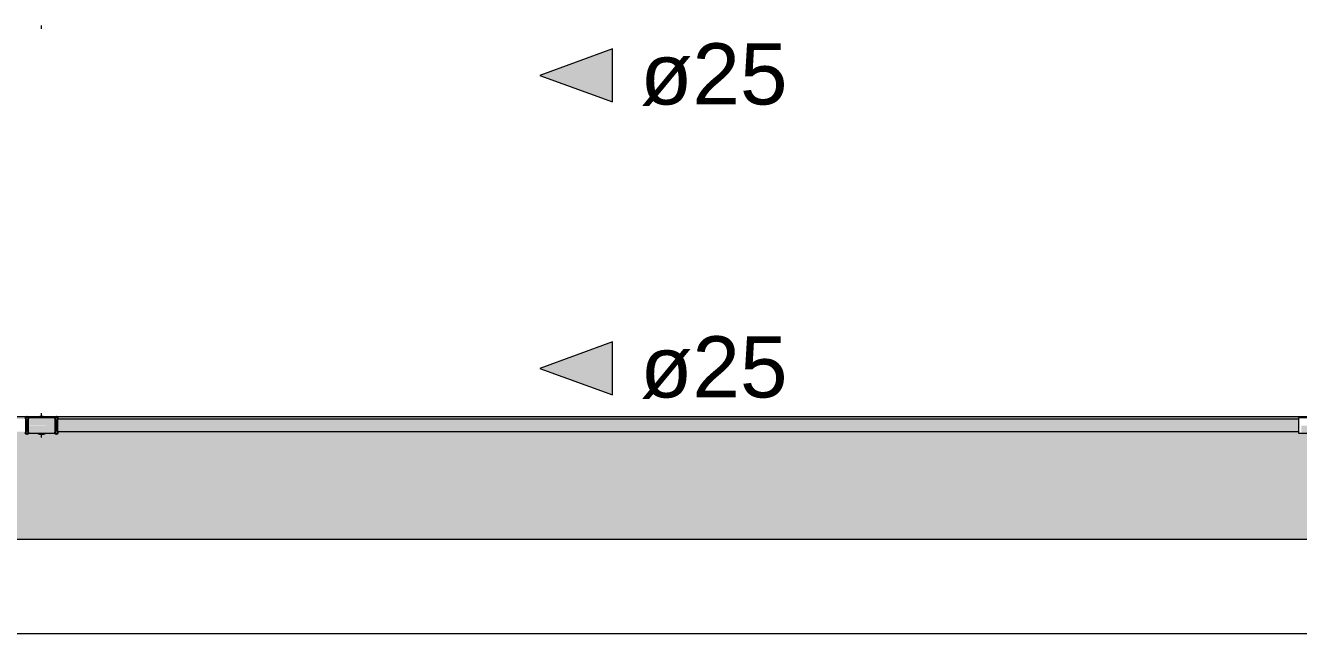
# Model space of a CAD drawing. Header units: metres. Extents: x 149 to 429, y -3 to 162.
# Drawn here: x 205.18 to 207.78, y 107.021 to 108.264 of the extents above; entities that cross this region are included whole.
import ezdxf

# ---------------------------------------------------------------- set-up
doc = ezdxf.new("R2010")
doc.units = ezdxf.units.M
doc.layers.add('1053_ARQ_BASE_MATADOURO_2_dwg', color=7, linetype='Continuous', lineweight=5, true_color=0x767676)
for name, color, linetype, lineweight in [('A-PISO', 7, 'Continuous', 5), ('A-WALL', 7, 'Continuous', 9), ('G-ANNO-SYMB', 7, 'Continuous', 5), ('P-PIPE', 7, 'Continuous', 5), ('P-PIPE-CNTR', 7, 'Continuous', 5), ('P-PIPE-IDEN', 7, 'Continuous', 5)]:
    doc.layers.add(name, color=color, linetype=linetype, lineweight=lineweight)
doc.styles.add('Arial_25', font='arial.ttf', dxfattribs={"height": 0.125})

# ---------------------------------------------------------------- blocks, each defined once
blk = doc.blocks.new('1053_ARQ_BASE_MATADOURO_2_dwg-3637054-SERINGA BOVINOS')
at = {"layer": 'A-PISO', "color": 253, "true_color": 0xaaaaaa}
for p, q in [((144.2508, 74.2782), (141.7142, 74.2782)), ((144.2796, 74.2782), (144.2512, 74.2782)), ((144.3108, 74.2782), (144.2841, 74.2782)), ((144.313, 74.2782), (144.312, 74.2782)), ((146.8508, 74.2782), (144.3144, 74.2782))]:
    blk.add_line(p, q, dxfattribs=at)
at = {"layer": 'A-PISO', "color": 253, "true_color": 0xaaaaaa, "flags": 128}
blk.add_lwpolyline([(137.187, 74.0282), (139.8841, 74.0282), (159.5394, 74.0282), (159.5394, 74.2782), (159.5145, 74.2782)], dxfattribs=at)
blk = doc.blocks.new('Anotacao_Tuboseta - Fluxo 2-2612755-SERINGA BOVINOS')
at = {"layer": 'P-PIPE-IDEN'}
blk.add_hatch(color=256, dxfattribs=at).paths.add_polyline_path([(0, -0.001082), (-0.002973, 0), (0, 0.001082)])
for p, q in [((0, 0.001082), (-0.002973, 0)), ((0, -0.001082), (0, 0.001082)), ((-0.002973, 0), (0, -0.001082))]:
    blk.add_line(p, q, dxfattribs=at)

msp = doc.modelspace()

# ---------------------------------------------------------------- hatches: boundary and pattern name
at = {"layer": 'A-WALL', "true_color": 0xffd4aa, "transparency": 33554483}
h = msp.add_hatch(color=41, dxfattribs=at)
h.paths.add_polyline_path([(200.8145, 107.2142), (220.4698, 107.2142), (220.4698, 107.4642), (220.4449, 107.4642), (220.4527, 107.4564), (220.4523, 107.4362), (220.439, 107.4229), (220.4193, 107.4227), (220.4128, 107.4293), (220.3992, 107.4287), (220.3983, 107.4282), (220.3965, 107.4294), (220.3965, 107.4299), (220.3961, 107.4307), (220.3958, 107.4309), (220.3958, 107.434), (220.2397, 107.434), (220.2397, 107.4288), (220.2179, 107.4288), (220.2154, 107.4267), (220.2129, 107.4288), (220.2129, 107.434), (218.2459, 107.4335), (218.2457, 107.4308), (218.2451, 107.4305), (218.2447, 107.4286), (218.2434, 107.4286), (218.2434, 107.4308), (218.2424, 107.4304), (218.2421, 107.4292), (218.2414, 107.4286), (218.2406, 107.4296), (218.2401, 107.4308), (218.2193, 107.4303), (218.2128, 107.4283), (218.2065, 107.4299), (218.2039, 107.4308), (218.1851, 107.4305), (218.1851, 107.4294), (218.1834, 107.4286), (218.1834, 107.4308), (218.1824, 107.4305), (218.1821, 107.4293), (218.1814, 107.4286), (218.1806, 107.4296), (218.1801, 107.4308), (218.1799, 107.4313), (218.1799, 107.434), (215.6459, 107.4335), (215.6457, 107.4308), (215.6451, 107.4305), (215.6447, 107.4286), (215.6434, 107.4286), (215.6434, 107.4308), (215.6424, 107.4304), (215.6421, 107.4292), (215.6414, 107.4286), (215.6406, 107.4296), (215.6401, 107.4308), (215.6193, 107.4303), (215.6128, 107.4283), (215.6065, 107.4299), (215.6039, 107.4308), (215.5851, 107.4305), (215.5851, 107.4294), (215.5834, 107.4286), (215.5834, 107.4308), (215.5824, 107.4305), (215.5821, 107.4293), (215.5814, 107.4286), (215.5806, 107.4296), (215.5801, 107.4308), (215.5799, 107.4313), (215.5799, 107.434), (215.4103, 107.4338), (215.4103, 107.4303), (215.4085, 107.4291), (215.4061, 107.4295), (215.4053, 107.4303), (215.3763, 107.4303), (215.3745, 107.4291), (215.3721, 107.4295), (215.3713, 107.4303), (215.3713, 107.434), (213.0459, 107.4335), (213.0457, 107.4308), (213.0451, 107.4305), (213.0447, 107.4286), (213.0434, 107.4286), (213.0434, 107.4308), (213.0424, 107.4304), (213.0421, 107.4292), (213.0414, 107.4286), (213.0406, 107.4296), (213.0401, 107.4308), (213.0193, 107.4303), (213.0128, 107.4283), (213.0073, 107.4294), (213.0039, 107.4308), (212.9851, 107.4305), (212.9851, 107.4294), (212.9834, 107.4286), (212.9834, 107.4308), (212.9824, 107.4305), (212.982, 107.4292), (212.9814, 107.4286), (212.9806, 107.4296), (212.9801, 107.4308), (212.9799, 107.4313), (212.9799, 107.434), (210.4469, 107.4335), (210.4468, 107.4307), (210.4452, 107.4286), (210.443, 107.4284), (210.4423, 107.429), (210.4418, 107.4298), (210.4412, 107.4296), (210.4401, 107.4307), (210.4208, 107.4302), (210.4192, 107.4296), (210.4117, 107.4287), (210.409, 107.429), (210.4043, 107.4307), (210.4039, 107.4308), (210.3851, 107.4305), (210.3852, 107.4294), (210.3834, 107.4286), (210.3829, 107.4294), (210.3823, 107.4283), (210.3799, 107.4292), (210.3789, 107.4313), (210.3789, 107.434), (207.8459, 107.4335), (207.8457, 107.4308), (207.8451, 107.4305), (207.8447, 107.4286), (207.8434, 107.4286), (207.8434, 107.4308), (207.8424, 107.4304), (207.8421, 107.4292), (207.8414, 107.4286), (207.8406, 107.4296), (207.8401, 107.4308), (207.8193, 107.4303), (207.8128, 107.4283), (207.8065, 107.4299), (207.8039, 107.4308), (207.7851, 107.4305), (207.7851, 107.4294), (207.7834, 107.4286), (207.7834, 107.4308), (207.7824, 107.4305), (207.7821, 107.4293), (207.7814, 107.4286), (207.7806, 107.4296), (207.7801, 107.4308), (207.7799, 107.4313), (207.7799, 107.434), (205.2459, 107.4335), (205.2457, 107.4308), (205.2451, 107.4305), (205.2447, 107.4286), (205.2434, 107.4286), (205.2434, 107.4308), (205.2424, 107.4304), (205.2421, 107.4292), (205.2414, 107.4286), (205.2406, 107.4296), (205.2401, 107.4308), (205.2193, 107.4303), (205.2128, 107.4283), (205.2065, 107.4299), (205.2039, 107.4308), (205.1851, 107.4305), (205.1851, 107.4294), (205.1834, 107.4283), (205.1834, 107.4308), (205.1824, 107.4305), (205.1821, 107.4293), (205.1814, 107.4286), (205.1806, 107.4296), (205.1801, 107.4308), (205.1799, 107.4313), (205.1799, 107.434), (202.6459, 107.4335), (202.6457, 107.4308), (202.6451, 107.4305), (202.6451, 107.4293), (202.6444, 107.4286), (202.6434, 107.4305), (202.6434, 107.4308), (202.6423, 107.4308), (202.6414, 107.4292), (202.6399, 107.4308), (202.62, 107.4305), (202.6179, 107.4292), (202.612, 107.4286), (202.6039, 107.4308), (202.5851, 107.4305), (202.5851, 107.4293), (202.5834, 107.4283), (202.5834, 107.4308), (202.5824, 107.4305), (202.5824, 107.4283), (202.5807, 107.4293), (202.5806, 107.4296), (202.5801, 107.4308), (202.5799, 107.4313), (202.5799, 107.434), (201.3145, 107.434), (201.3143, 107.4286), (201.312, 107.4267), (201.3095, 107.4288), (201.2877, 107.4288), (201.2877, 107.4642), (200.8145, 107.4642), (200.8145, 107.3811)])
h.paths.add_polyline_path([(220.3993, 107.4293), (220.3992, 107.4297), (220.3993, 107.4293)])
h.paths.add_polyline_path([(205.4104, 107.459), (207.7799, 107.4595), (207.7801, 107.4622), (207.7807, 107.4625), (207.7807, 107.4636), (207.7806, 107.4642), (205.2451, 107.4636), (205.2452, 107.4634), (205.2457, 107.4622), (205.2459, 107.4616), (205.2459, 107.459), (205.3091, 107.459)])
h.paths.add_polyline_path([(208.2466, 107.459), (210.3789, 107.4595), (210.3789, 107.4622), (210.3799, 107.4642), (207.8451, 107.4636), (207.8452, 107.4634), (207.8457, 107.4622), (207.8459, 107.4616), (207.8459, 107.459), (208.044, 107.459)])
h.paths.add_polyline_path([(202.5799, 107.459), (202.5801, 107.4622), (202.5807, 107.4625), (202.5806, 107.4642), (201.3145, 107.4642), (201.3145, 107.459), (202.5742, 107.459)])
h.paths.add_polyline_path([(202.6459, 107.459), (205.1799, 107.4595), (205.1801, 107.4622), (205.1807, 107.4625), (205.1807, 107.4636), (205.1806, 107.4642), (202.6451, 107.4636), (202.6452, 107.4634), (202.6457, 107.4622), (202.6459, 107.4616), (202.6459, 107.4595)])
h.paths.add_polyline_path([(220.3958, 107.459), (220.3961, 107.4635), (220.3961, 107.4642), (220.3939, 107.4642), (220.3942, 107.459)])
h.paths.add_polyline_path([(210.4497, 107.459), (212.9799, 107.4595), (212.9801, 107.4622), (212.9807, 107.4625), (212.9807, 107.4636), (212.9806, 107.4642), (210.4459, 107.4637), (210.4469, 107.4611), (210.4469, 107.459), (210.4478, 107.459)])
h.paths.add_polyline_path([(218.1799, 107.459), (218.1801, 107.4622), (218.1807, 107.4625), (218.1807, 107.4636), (218.1806, 107.4642), (215.6451, 107.4636), (215.6452, 107.4634), (215.6457, 107.4622), (215.6459, 107.4616), (215.6459, 107.459), (218.1733, 107.459)])
h.paths.add_polyline_path([(213.0459, 107.459), (215.3713, 107.4591), (215.3713, 107.4627), (215.3731, 107.4639), (215.3755, 107.4635), (215.3763, 107.4627), (215.4053, 107.4627), (215.4065, 107.4642), (213.0451, 107.4636), (213.0452, 107.4634), (213.0457, 107.4622), (213.0459, 107.4616), (213.0459, 107.4595)])
h.paths.add_polyline_path([(215.5397, 107.459), (215.5799, 107.4595), (215.5801, 107.4622), (215.5807, 107.4625), (215.5807, 107.4636), (215.5806, 107.4642), (215.4092, 107.4637), (215.4103, 107.4627), (215.4103, 107.459), (215.4384, 107.459)])
h.paths.add_polyline_path([(220.3801, 107.459), (220.3909, 107.459), (220.3907, 107.4642), (220.2397, 107.4642), (220.2397, 107.459), (220.351, 107.459)])
h.paths.add_polyline_path([(220.2129, 107.459), (220.2129, 107.4642), (218.2451, 107.4636), (218.2452, 107.4634), (218.2457, 107.4622), (218.2459, 107.4616), (218.2459, 107.459), (220.2129, 107.459)])
h.paths.add_polyline_path([(207.8434, 107.4622), (207.8434, 107.4642), (207.8424, 107.4638), (207.8424, 107.4622), (207.8431, 107.4622)])
h.paths.add_polyline_path([(207.8208, 107.4622), (207.8407, 107.4625), (207.8407, 107.4636), (207.8406, 107.4642), (207.8161, 107.4637), (207.8206, 107.4622)])
h.paths.add_polyline_path([(207.8052, 107.4622), (207.8082, 107.4642), (207.7816, 107.4642), (207.7824, 107.4625), (207.7824, 107.4622), (207.7835, 107.4622), (207.7844, 107.4637), (207.7859, 107.4622), (207.8051, 107.4622)])
h.paths.add_polyline_path([(205.2424, 107.4622), (205.2434, 107.4625), (205.2434, 107.4642), (205.2424, 107.4638), (205.2424, 107.4625)])
h.paths.add_polyline_path([(205.1859, 107.4622), (205.2058, 107.4625), (205.2079, 107.4638), (205.2075, 107.4642), (205.1816, 107.4642), (205.1824, 107.4625), (205.1824, 107.4622), (205.1835, 107.4622), (205.1844, 107.4637), (205.1857, 107.4622)])
h.paths.add_polyline_path([(205.2406, 107.4622), (205.2406, 107.4642), (205.2161, 107.4637), (205.2219, 107.4622), (205.2401, 107.4622)])
h.paths.add_polyline_path([(210.4244, 107.4622), (210.4407, 107.4625), (210.4412, 107.4639), (210.4406, 107.4642), (210.4184, 107.4636), (210.4215, 107.4623), (210.4224, 107.4622), (210.4241, 107.4622)])
h.paths.add_polyline_path([(210.4017, 107.4622), (210.4047, 107.4625), (210.4066, 107.4634), (210.4097, 107.4642), (210.3851, 107.4636), (210.3852, 107.4634), (210.3857, 107.4622), (210.4008, 107.4622)])
h.paths.add_polyline_path([(202.6399, 107.4622), (202.6407, 107.4625), (202.6407, 107.4636), (202.6406, 107.4642), (202.6183, 107.4636), (202.6219, 107.4622), (202.6265, 107.4622)])
h.paths.add_polyline_path([(202.6424, 107.4622), (202.6434, 107.4625), (202.6437, 107.4637), (202.6434, 107.4642), (202.6424, 107.4642), (202.6424, 107.4625)])
h.paths.add_polyline_path([(202.5824, 107.4622), (202.5834, 107.4626), (202.5837, 107.4637), (202.5834, 107.4642), (202.5824, 107.4642), (202.5824, 107.4625)])
h.paths.add_polyline_path([(202.6039, 107.4622), (202.6065, 107.4627), (202.6094, 107.4642), (202.5851, 107.4636), (202.5852, 107.4634), (202.5857, 107.4622), (202.6028, 107.4622)])
h.paths.add_polyline_path([(213.0051, 107.4622), (213.0058, 107.4625), (213.0079, 107.4638), (213.0073, 107.4642), (212.9816, 107.4642), (212.9824, 107.4625), (212.9824, 107.4622), (212.9835, 107.4622), (212.9844, 107.4637), (212.9859, 107.4622), (213.0039, 107.4622)])
h.paths.add_polyline_path([(215.5903, 107.4622), (215.6058, 107.4625), (215.6079, 107.4638), (215.6075, 107.4642), (215.5816, 107.4642), (215.5824, 107.4625), (215.5824, 107.4622), (215.5835, 107.4622), (215.5844, 107.4637), (215.5859, 107.4622)])
h.paths.add_polyline_path([(213.0434, 107.4622), (213.0434, 107.4642), (213.0424, 107.4638), (213.0424, 107.4622), (213.0431, 107.4622)])
h.paths.add_polyline_path([(213.0406, 107.4622), (213.0406, 107.4642), (213.0161, 107.4637), (213.0219, 107.4622), (213.0401, 107.4622)])
h.paths.add_polyline_path([(215.6399, 107.4622), (215.6407, 107.4625), (215.6409, 107.4639), (215.6406, 107.4642), (215.6161, 107.4637), (215.6219, 107.4622), (215.6286, 107.4622)])
h.paths.add_polyline_path([(215.6424, 107.4622), (215.6434, 107.4625), (215.6434, 107.4642), (215.6424, 107.4638), (215.6424, 107.4625)])
h.paths.add_polyline_path([(218.1835, 107.4622), (218.1844, 107.4637), (218.1859, 107.4622), (218.2058, 107.4625), (218.2079, 107.4638), (218.2075, 107.4642), (218.1816, 107.4642), (218.1824, 107.4625), (218.1824, 107.4622), (218.1834, 107.4622)])
h.paths.add_polyline_path([(218.223, 107.4622), (218.2407, 107.4625), (218.2407, 107.4636), (218.2406, 107.4642), (218.2161, 107.4637), (218.2219, 107.4622)])
h.paths.add_polyline_path([(218.2434, 107.4622), (218.2434, 107.4642), (218.2424, 107.4638), (218.2424, 107.4622), (218.2431, 107.4622)])
h.paths.add_polyline_path([(220.3962, 107.4623), (220.3966, 107.4623), (220.3974, 107.463)])
h.paths.add_polyline_path([(210.3834, 107.463), (210.3839, 107.4639), (210.3834, 107.4642), (210.3828, 107.4639), (210.3833, 107.4632)])
at = {"layer": 'P-PIPE', "true_color": 0x7f7f7f}
h = msp.add_hatch(color=8, dxfattribs=at)
h.paths.add_polyline_path([(205.1855, 107.4465), (205.2402, 107.4469), (205.24, 107.4509), (205.2401, 107.459), (205.24, 107.4622), (205.1854, 107.4616), (205.1857, 107.4586), (205.1856, 107.4468)])
h.paths.add_polyline_path([(205.2459, 107.4465), (205.2457, 107.4622), (205.2454, 107.4616), (205.2457, 107.4586), (205.2458, 107.4465)])
h.paths.add_polyline_path([(205.2452, 107.4465), (205.2455, 107.4465), (205.2452, 107.4499)])
h.paths.add_polyline_path([(205.1803, 107.4465), (205.1806, 107.4465), (205.1803, 107.4465)])
h.paths.add_polyline_path([(205.1801, 107.4465), (205.1802, 107.4469), (205.18, 107.4509), (205.1801, 107.459), (205.18, 107.4465)])
h.paths.add_polyline_path([(205.2424, 107.4594), (205.2434, 107.4594), (205.2431, 107.4622), (205.2424, 107.4616), (205.2424, 107.4601)])
h.paths.add_polyline_path([(205.1824, 107.4594), (205.1834, 107.4594), (205.1831, 107.4622), (205.1824, 107.4616), (205.1824, 107.46)])
for points in [[(205.1814, 107.4465), (205.1824, 107.4466), (205.1822, 107.4636), (205.1814, 107.4644), (205.1806, 107.4634), (205.1803, 107.4611), (205.1801, 107.4586), (205.1806, 107.4465)], [(205.1825, 107.4465), (205.1834, 107.4467), (205.1834, 107.4594), (205.1824, 107.459), (205.1824, 107.4465)], [(205.1852, 107.4465), (205.1851, 107.4625), (205.1844, 107.4637), (205.1834, 107.4611), (205.1834, 107.4465), (205.1844, 107.4465)], [(205.2414, 107.4465), (205.2424, 107.4465), (205.2422, 107.4636), (205.2414, 107.4644), (205.2406, 107.4634), (205.2403, 107.4611), (205.2401, 107.4586), (205.2406, 107.4465)], [(205.2424, 107.4634), (205.242, 107.4644), (205.2416, 107.4642), (205.2422, 107.4636)], [(205.2434, 107.4465), (205.2434, 107.4594), (205.2424, 107.459), (205.2424, 107.4465)], [(205.2455, 107.4465), (205.2458, 107.4509), (205.2457, 107.459), (205.2451, 107.4636), (205.2447, 107.4643), (205.2434, 107.4643), (205.2434, 107.4465), (205.2452, 107.4465), (205.2454, 107.4478)], [(205.1814, 107.4293), (205.1824, 107.4319), (205.1824, 107.4465), (205.1806, 107.4464), (205.1806, 107.4306), (205.181, 107.43)], [(205.1834, 107.4336), (205.1834, 107.4465), (205.1824, 107.4463), (205.1825, 107.4336)], [(205.1834, 107.4283), (205.1852, 107.4296), (205.1855, 107.4319), (205.1857, 107.4336), (205.1852, 107.4465), (205.1834, 107.4463), (205.1834, 107.4294)], [(205.2414, 107.4292), (205.2424, 107.4319), (205.2424, 107.4465), (205.2406, 107.4465), (205.2407, 107.4305), (205.241, 107.43)], [(205.2424, 107.4336), (205.2434, 107.434), (205.2434, 107.4465), (205.2424, 107.4465), (205.2424, 107.434)], [(205.2434, 107.4283), (205.2451, 107.4293), (205.2452, 107.4296), (205.2455, 107.4319), (205.2457, 107.4344), (205.2452, 107.4465), (205.2434, 107.4465), (205.2434, 107.4286)], [(205.1814, 107.4286), (205.1824, 107.4305), (205.1821, 107.4305), (205.1812, 107.4296), (205.1806, 107.4296), (205.181, 107.429)], [(205.2129, 107.4283), (205.2185, 107.43), (205.2203, 107.4308), (205.2129, 107.4306), (205.2129, 107.4308), (205.2066, 107.4302), (205.2127, 107.4284)], [(205.2111, 107.4291), (205.2071, 107.4301), (205.2074, 107.4294), (205.2078, 107.4292), (205.2101, 107.4291)], [(205.2113, 107.4286), (205.2111, 107.4291), (205.2111, 107.4286)], [(205.2414, 107.4286), (205.2424, 107.4305), (205.2421, 107.4305), (205.2412, 107.4296), (205.2406, 107.4296), (205.241, 107.429)]]:
    msp.add_hatch(color=8, dxfattribs=at).paths.add_polyline_path(points)
h = msp.add_hatch(color=8, dxfattribs=at)
h.paths.add_polyline_path([(205.2165, 107.4636), (205.2129, 107.4647), (205.2129, 107.4641), (205.2147, 107.4639)])
h.paths.add_polyline_path([(205.2128, 107.4622), (205.2129, 107.4622), (205.2192, 107.4627), (205.2139, 107.4638), (205.2094, 107.4641), (205.2065, 107.4629), (205.2055, 107.4622), (205.2112, 107.4622)])
at = {"layer": 'P-PIPE', "true_color": 0xc0c0c0}
for points in [[(205.3091, 107.4465), (207.7799, 107.4465), (207.7799, 107.459), (205.2459, 107.4586), (205.2461, 107.4465), (205.2585, 107.4465)], [(207.4363, 107.434), (207.7799, 107.4344), (207.7797, 107.4465), (205.2459, 107.4465), (205.2459, 107.434), (207.0311, 107.434)]]:
    msp.add_hatch(color=9, dxfattribs=at).paths.add_polyline_path(points)
at = {"layer": 'P-PIPE', "true_color": 0x7f7f7f}
h = msp.add_hatch(color=8, dxfattribs=at)
h.paths.add_polyline_path([(205.2078, 107.4308), (205.2404, 107.4313), (205.2401, 107.4344), (205.24, 107.4465), (205.1856, 107.446), (205.1858, 107.4421), (205.1857, 107.4351), (205.1858, 107.4308), (205.1993, 107.4308)])
h.paths.add_polyline_path([(205.1802, 107.4308), (205.1805, 107.4313), (205.1801, 107.4362), (205.1799, 107.4308)])
h.paths.add_polyline_path([(205.1823, 107.4308), (205.1834, 107.4313), (205.1834, 107.4336), (205.1824, 107.4336), (205.1824, 107.4309)])
h.paths.add_polyline_path([(205.2434, 107.4308), (205.2434, 107.4336), (205.2424, 107.4336), (205.2427, 107.4308), (205.2431, 107.4308)])
h.paths.add_polyline_path([(205.2459, 107.4308), (205.2454, 107.4313), (205.2458, 107.4308)])
h = msp.add_hatch(color=8, dxfattribs=at)
h.paths.add_polyline_path([(207.7799, 107.4308), (207.7805, 107.4313), (207.7801, 107.4362), (207.7799, 107.4313)])
h.paths.add_polyline_path([(207.8164, 107.4308), (207.8404, 107.4313), (207.8401, 107.4336), (207.84, 107.4465), (207.7856, 107.446), (207.7858, 107.4421), (207.7857, 107.434), (207.7858, 107.4308), (207.8161, 107.4308)])
h.paths.add_polyline_path([(207.7834, 107.4308), (207.7834, 107.4336), (207.7824, 107.4336), (207.7827, 107.4308), (207.7831, 107.4308)])
h.paths.add_polyline_path([(207.8423, 107.4308), (207.8434, 107.4313), (207.8434, 107.4336), (207.8424, 107.4336), (207.8424, 107.4309)])
h.paths.add_polyline_path([(207.8457, 107.4308), (207.8459, 107.4313), (207.8454, 107.4313), (207.8452, 107.4308)])

# ---------------------------------------------------------------- linework, layer by layer
at = {"layer": 'A-WALL', "color": 253, "true_color": 0xaaaaaa}
for p, q in [((220.4698, 107.4642), (200.8145, 107.4642)), ((200.8145, 107.2142), (220.4698, 107.2142))]:
    msp.add_line(p, q, dxfattribs=at)
at = {"layer": 'G-ANNO-SYMB'}
msp.add_line((200.6413, 107.0213), (220.707, 107.0213), dxfattribs=at)
at = {"layer": 'P-PIPE'}
for p, q in [((205.2459, 107.4622), (205.1799, 107.4622)), ((205.1834, 107.4647), (205.1824, 107.4647)), ((205.1834, 107.4647), (205.1824, 107.4647)), ((205.2434, 107.4647), (205.2424, 107.4647)), ((205.2434, 107.4647), (205.2424, 107.4647)), ((205.2459, 107.4465), (205.2459, 107.4622)), ((207.7799, 107.459), (205.2459, 107.459)), ((207.8459, 107.4622), (207.7799, 107.4622)), ((207.7799, 107.4622), (207.7799, 107.4465)), ((205.2459, 107.4308), (205.2459, 107.4465)), ((205.2459, 107.434), (207.7799, 107.434)), ((207.7799, 107.4465), (207.7799, 107.4308)), ((205.1799, 107.4308), (205.2459, 107.4308)), ((205.1824, 107.4283), (205.1834, 107.4283)), ((205.1824, 107.4283), (205.1834, 107.4283)), ((205.2424, 107.4283), (205.2434, 107.4283)), ((205.2424, 107.4283), (205.2434, 107.4283)), ((207.7799, 107.4308), (207.8459, 107.4308))]:
    msp.add_line(p, q, dxfattribs=at)
at = {"layer": 'P-PIPE', "flags": 128}
for points in [[(205.1799, 107.4622), (205.1799, 107.4623), (205.1799, 107.4624), (205.1799, 107.4625), (205.1799, 107.4626), (205.18, 107.4627), (205.18, 107.4628), (205.18, 107.4629), (205.18, 107.463), (205.1801, 107.4631), (205.1801, 107.4632), (205.1801, 107.4632), (205.1802, 107.4633), (205.1802, 107.4634), (205.1803, 107.4635), (205.1803, 107.4636), (205.1804, 107.4637), (205.1805, 107.4638), (205.1805, 107.4638), (205.1806, 107.4639), (205.1807, 107.464), (205.1807, 107.464), (205.1808, 107.4641), (205.1809, 107.4642), (205.181, 107.4642), (205.1811, 107.4643), (205.1811, 107.4643), (205.1812, 107.4644), (205.1813, 107.4644), (205.1814, 107.4645), (205.1815, 107.4645), (205.1816, 107.4645), (205.1817, 107.4646), (205.1818, 107.4646), (205.1819, 107.4646), (205.182, 107.4646), (205.1821, 107.4647), (205.1822, 107.4647), (205.1823, 107.4647), (205.1824, 107.4647), (205.1824, 107.4647)], [(205.1799, 107.4622), (205.1799, 107.4623), (205.1799, 107.4624), (205.1799, 107.4625), (205.1799, 107.4626), (205.18, 107.4627), (205.18, 107.4628), (205.18, 107.4629), (205.18, 107.463), (205.1801, 107.4631), (205.1801, 107.4632), (205.1801, 107.4632), (205.1802, 107.4633), (205.1802, 107.4634), (205.1803, 107.4635), (205.1803, 107.4636), (205.1804, 107.4637), (205.1805, 107.4638), (205.1805, 107.4638), (205.1806, 107.4639)], [(205.1799, 107.46), (205.1799, 107.4603), (205.1799, 107.4606), (205.1799, 107.4609), (205.1799, 107.4611), (205.1799, 107.4613), (205.1799, 107.4615), (205.1799, 107.4617), (205.1799, 107.4618), (205.1799, 107.462), (205.1799, 107.4621), (205.1799, 107.4621), (205.1799, 107.4622), (205.1799, 107.4622)], [(205.1799, 107.4622), (205.1799, 107.4622), (205.1799, 107.4621), (205.1799, 107.4621), (205.1799, 107.462), (205.1799, 107.4619), (205.1799, 107.4617), (205.1799, 107.4616), (205.1799, 107.4614), (205.1799, 107.4612), (205.1799, 107.4609), (205.1799, 107.4607), (205.1799, 107.4604), (205.1799, 107.4601), (205.1799, 107.4598), (205.1799, 107.4594), (205.1799, 107.4591), (205.1799, 107.4587), (205.1799, 107.4583), (205.1799, 107.4579), (205.1799, 107.4574), (205.1799, 107.457), (205.1799, 107.4565), (205.1799, 107.456), (205.1799, 107.4555), (205.1799, 107.455), (205.1799, 107.4544), (205.1799, 107.4539), (205.1799, 107.4533), (205.1799, 107.4528), (205.1799, 107.4522), (205.1799, 107.4516), (205.1799, 107.451), (205.1799, 107.4504), (205.1799, 107.4498), (205.1799, 107.4492), (205.1799, 107.4485), (205.1799, 107.4479), (205.1799, 107.4473), (205.1799, 107.4467), (205.1799, 107.4465)], [(205.1814, 107.4645), (205.1815, 107.4645), (205.1816, 107.4645), (205.1817, 107.4646), (205.1818, 107.4646), (205.1819, 107.4646), (205.182, 107.4646), (205.1821, 107.4647), (205.1822, 107.4647), (205.1823, 107.4647), (205.1824, 107.4647), (205.1824, 107.4647)], [(205.1834, 107.4647), (205.1835, 107.4647), (205.1836, 107.4647), (205.1837, 107.4647), (205.1838, 107.4647), (205.1839, 107.4646), (205.184, 107.4646), (205.1841, 107.4646), (205.1842, 107.4646), (205.1843, 107.4645), (205.1844, 107.4645), (205.1845, 107.4644), (205.1846, 107.4644), (205.1846, 107.4644), (205.1847, 107.4643), (205.1848, 107.4642), (205.1849, 107.4642), (205.185, 107.4641), (205.1851, 107.4641), (205.1851, 107.464), (205.1852, 107.4639), (205.1853, 107.4639), (205.1853, 107.4638), (205.1854, 107.4637), (205.1855, 107.4636), (205.1855, 107.4635), (205.1856, 107.4634), (205.1856, 107.4634), (205.1857, 107.4633), (205.1857, 107.4632), (205.1857, 107.4631), (205.1858, 107.463), (205.1858, 107.4629), (205.1858, 107.4628), (205.1858, 107.4627), (205.1859, 107.4626), (205.1859, 107.4625), (205.1859, 107.4624), (205.1859, 107.4623), (205.1859, 107.4622)], [(205.1834, 107.4647), (205.1835, 107.4647), (205.1836, 107.4647), (205.1837, 107.4647), (205.1838, 107.4647), (205.1839, 107.4646), (205.184, 107.4646), (205.1841, 107.4646), (205.1842, 107.4646), (205.1843, 107.4645), (205.1844, 107.4645), (205.1845, 107.4644), (205.1846, 107.4644), (205.1846, 107.4644), (205.1847, 107.4643), (205.1848, 107.4642), (205.1849, 107.4642), (205.185, 107.4641), (205.1851, 107.4641), (205.1851, 107.464), (205.1852, 107.4639), (205.1853, 107.4639), (205.1853, 107.4638), (205.1854, 107.4637), (205.1855, 107.4636), (205.1855, 107.4635), (205.1856, 107.4634), (205.1856, 107.4634), (205.1857, 107.4633), (205.1857, 107.4632), (205.1857, 107.4631), (205.1858, 107.463), (205.1858, 107.4629), (205.1858, 107.4628), (205.1858, 107.4627), (205.1859, 107.4626), (205.1859, 107.4625), (205.1859, 107.4624), (205.1859, 107.4623), (205.1859, 107.4622), (205.1859, 107.4622)], [(205.1859, 107.4465), (205.1859, 107.4471), (205.1859, 107.4477), (205.1859, 107.4484), (205.1859, 107.449), (205.1859, 107.4496), (205.1859, 107.4502), (205.1859, 107.4508), (205.1859, 107.4514), (205.1859, 107.452), (205.1859, 107.4526), (205.1859, 107.4532), (205.1859, 107.4537), (205.1859, 107.4543), (205.1859, 107.4548), (205.1859, 107.4553), (205.1859, 107.4559), (205.1859, 107.4564), (205.1859, 107.4568), (205.1859, 107.4573), (205.1859, 107.4577), (205.1859, 107.4582), (205.1859, 107.4586), (205.1859, 107.459), (205.1859, 107.4593), (205.1859, 107.4597), (205.1859, 107.46), (205.1859, 107.4603), (205.1859, 107.4606), (205.1859, 107.4609), (205.1859, 107.4611), (205.1859, 107.4613), (205.1859, 107.4615), (205.1859, 107.4617), (205.1859, 107.4618), (205.1859, 107.462), (205.1859, 107.4621), (205.1859, 107.4621), (205.1859, 107.4622), (205.1859, 107.4622)], [(205.1859, 107.4622), (205.1859, 107.4622), (205.1859, 107.4621), (205.1859, 107.4621), (205.1859, 107.462), (205.1859, 107.4619), (205.1859, 107.4617), (205.1859, 107.4616), (205.1859, 107.4614), (205.1859, 107.4612), (205.1859, 107.4609), (205.1859, 107.4607), (205.1859, 107.4604), (205.1859, 107.4601)], [(205.2221, 107.4622), (205.2215, 107.4625), (205.2208, 107.4629), (205.2202, 107.4632), (205.2195, 107.4634), (205.2188, 107.4637), (205.2181, 107.4639), (205.2174, 107.4641), (205.2167, 107.4643), (205.216, 107.4644), (205.2153, 107.4645), (205.2146, 107.4646), (205.2138, 107.4647), (205.2131, 107.4647), (205.2124, 107.4647), (205.2116, 107.4646), (205.2109, 107.4646), (205.2102, 107.4645), (205.2095, 107.4644), (205.2088, 107.4642), (205.2081, 107.464), (205.2074, 107.4638), (205.2067, 107.4636), (205.206, 107.4633), (205.2053, 107.463), (205.2047, 107.4627), (205.204, 107.4624)], [(205.2221, 107.4622), (205.2215, 107.4625), (205.2208, 107.4629), (205.2202, 107.4632), (205.2195, 107.4634), (205.2188, 107.4637), (205.2181, 107.4639), (205.2174, 107.4641), (205.2167, 107.4643), (205.216, 107.4644), (205.2153, 107.4645), (205.2146, 107.4646), (205.2138, 107.4647), (205.2131, 107.4647), (205.2124, 107.4647), (205.2116, 107.4646), (205.2109, 107.4646), (205.2102, 107.4645), (205.2095, 107.4644), (205.2088, 107.4642), (205.2081, 107.464), (205.2074, 107.4638), (205.2067, 107.4636), (205.206, 107.4633), (205.2053, 107.463), (205.2047, 107.4627), (205.204, 107.4624)], [(205.2399, 107.4622), (205.2399, 107.4623), (205.2399, 107.4624), (205.2399, 107.4625), (205.2399, 107.4626), (205.24, 107.4627), (205.24, 107.4628), (205.24, 107.4629), (205.24, 107.463), (205.2401, 107.4631), (205.2401, 107.4632), (205.2401, 107.4632), (205.2402, 107.4633), (205.2402, 107.4634), (205.2403, 107.4635), (205.2403, 107.4636), (205.2404, 107.4637), (205.2405, 107.4638), (205.2405, 107.4638), (205.2406, 107.4639), (205.2407, 107.464), (205.2407, 107.464), (205.2408, 107.4641), (205.2409, 107.4642), (205.241, 107.4642), (205.2411, 107.4643), (205.2411, 107.4643), (205.2412, 107.4644), (205.2413, 107.4644), (205.2414, 107.4645), (205.2415, 107.4645), (205.2416, 107.4645), (205.2417, 107.4646), (205.2418, 107.4646), (205.2419, 107.4646), (205.242, 107.4646), (205.2421, 107.4647), (205.2422, 107.4647), (205.2423, 107.4647), (205.2424, 107.4647), (205.2424, 107.4647)], [(205.2399, 107.4622), (205.2399, 107.4623), (205.2399, 107.4624), (205.2399, 107.4625), (205.2399, 107.4626), (205.24, 107.4627), (205.24, 107.4628), (205.24, 107.4629), (205.24, 107.463), (205.2401, 107.4631), (205.2401, 107.4632), (205.2401, 107.4632), (205.2402, 107.4633), (205.2402, 107.4634), (205.2403, 107.4635), (205.2403, 107.4636), (205.2404, 107.4637), (205.2405, 107.4638), (205.2405, 107.4638), (205.2406, 107.4639)], [(205.2399, 107.46), (205.2399, 107.4603), (205.2399, 107.4606), (205.2399, 107.4609), (205.2399, 107.4611), (205.2399, 107.4613), (205.2399, 107.4615), (205.2399, 107.4617), (205.2399, 107.4618), (205.2399, 107.462), (205.2399, 107.4621), (205.2399, 107.4621), (205.2399, 107.4622), (205.2399, 107.4622)], [(205.2399, 107.4622), (205.2399, 107.4622), (205.2399, 107.4621), (205.2399, 107.4621), (205.2399, 107.462), (205.2399, 107.4619), (205.2399, 107.4617), (205.2399, 107.4616), (205.2399, 107.4614), (205.2399, 107.4612), (205.2399, 107.4609), (205.2399, 107.4607), (205.2399, 107.4604), (205.2399, 107.4601), (205.2399, 107.4598), (205.2399, 107.4594), (205.2399, 107.4591), (205.2399, 107.4587), (205.2399, 107.4583), (205.2399, 107.4579), (205.2399, 107.4574), (205.2399, 107.457), (205.2399, 107.4565), (205.2399, 107.456), (205.2399, 107.4555), (205.2399, 107.455), (205.2399, 107.4544), (205.2399, 107.4539), (205.2399, 107.4533), (205.2399, 107.4528), (205.2399, 107.4522), (205.2399, 107.4516), (205.2399, 107.451), (205.2399, 107.4504), (205.2399, 107.4498), (205.2399, 107.4492), (205.2399, 107.4485), (205.2399, 107.4479), (205.2399, 107.4473), (205.2399, 107.4467), (205.2399, 107.4465)], [(205.2414, 107.4645), (205.2415, 107.4645), (205.2416, 107.4645), (205.2417, 107.4646), (205.2418, 107.4646), (205.2419, 107.4646), (205.242, 107.4646), (205.2421, 107.4647), (205.2422, 107.4647), (205.2423, 107.4647), (205.2424, 107.4647), (205.2424, 107.4647)], [(205.2434, 107.4647), (205.2435, 107.4647), (205.2436, 107.4647), (205.2437, 107.4647), (205.2438, 107.4647), (205.2439, 107.4646), (205.244, 107.4646), (205.2441, 107.4646), (205.2442, 107.4646), (205.2443, 107.4645), (205.2444, 107.4645), (205.2445, 107.4644), (205.2446, 107.4644), (205.2446, 107.4644), (205.2447, 107.4643), (205.2448, 107.4642), (205.2449, 107.4642), (205.245, 107.4641), (205.2451, 107.4641), (205.2451, 107.464), (205.2452, 107.4639), (205.2453, 107.4639), (205.2453, 107.4638), (205.2454, 107.4637), (205.2455, 107.4636), (205.2455, 107.4635), (205.2456, 107.4634), (205.2456, 107.4634), (205.2457, 107.4633), (205.2457, 107.4632), (205.2457, 107.4631), (205.2458, 107.463), (205.2458, 107.4629), (205.2458, 107.4628), (205.2458, 107.4627), (205.2459, 107.4626), (205.2459, 107.4625), (205.2459, 107.4624), (205.2459, 107.4623), (205.2459, 107.4622), (205.2459, 107.4622)], [(205.2452, 107.4639), (205.2453, 107.4639), (205.2453, 107.4638), (205.2454, 107.4637), (205.2455, 107.4636), (205.2455, 107.4635), (205.2456, 107.4634), (205.2456, 107.4634), (205.2457, 107.4633), (205.2457, 107.4632), (205.2457, 107.4631), (205.2458, 107.463), (205.2458, 107.4629), (205.2458, 107.4628), (205.2458, 107.4627), (205.2459, 107.4626), (205.2459, 107.4625), (205.2459, 107.4624), (205.2459, 107.4623), (205.2459, 107.4622)], [(205.2459, 107.4465), (205.2459, 107.4471), (205.2459, 107.4477), (205.2459, 107.4484), (205.2459, 107.449), (205.2459, 107.4496), (205.2459, 107.4502), (205.2459, 107.4508), (205.2459, 107.4514), (205.2459, 107.452), (205.2459, 107.4526), (205.2459, 107.4532), (205.2459, 107.4537), (205.2459, 107.4543), (205.2459, 107.4548), (205.2459, 107.4553), (205.2459, 107.4559), (205.2459, 107.4564), (205.2459, 107.4568), (205.2459, 107.4573), (205.2459, 107.4577), (205.2459, 107.4582), (205.2459, 107.4586), (205.2459, 107.459), (205.2459, 107.4593), (205.2459, 107.4597), (205.2459, 107.46), (205.2459, 107.4603), (205.2459, 107.4606), (205.2459, 107.4609), (205.2459, 107.4611), (205.2459, 107.4613), (205.2459, 107.4615), (205.2459, 107.4617), (205.2459, 107.4618), (205.2459, 107.462), (205.2459, 107.4621), (205.2459, 107.4621), (205.2459, 107.4622), (205.2459, 107.4622)], [(205.2459, 107.4622), (205.2459, 107.4622), (205.2459, 107.4621), (205.2459, 107.4621), (205.2459, 107.462), (205.2459, 107.4619), (205.2459, 107.4617), (205.2459, 107.4616), (205.2459, 107.4614), (205.2459, 107.4612), (205.2459, 107.4609), (205.2459, 107.4607), (205.2459, 107.4604), (205.2459, 107.4601)], [(205.1799, 107.4465), (205.1799, 107.4459), (205.1799, 107.4452), (205.1799, 107.4446), (205.1799, 107.444), (205.1799, 107.4434), (205.1799, 107.4428), (205.1799, 107.4421), (205.1799, 107.4415), (205.1799, 107.441), (205.1799, 107.4404), (205.1799, 107.4398), (205.1799, 107.4392), (205.1799, 107.4387), (205.1799, 107.4381), (205.1799, 107.4376), (205.1799, 107.4371), (205.1799, 107.4366), (205.1799, 107.4361), (205.1799, 107.4357), (205.1799, 107.4352), (205.1799, 107.4348), (205.1799, 107.4344), (205.1799, 107.434), (205.1799, 107.4336), (205.1799, 107.4333), (205.1799, 107.4329), (205.1799, 107.4326), (205.1799, 107.4324), (205.1799, 107.4321), (205.1799, 107.4319), (205.1799, 107.4316), (205.1799, 107.4314), (205.1799, 107.4313), (205.1799, 107.4311), (205.1799, 107.431), (205.1799, 107.4309), (205.1799, 107.4308), (205.1799, 107.4308), (205.1799, 107.4308)], [(205.1799, 107.4308), (205.1799, 107.4308), (205.1799, 107.4308), (205.1799, 107.4309), (205.1799, 107.431), (205.1799, 107.4311), (205.1799, 107.4312), (205.1799, 107.4314), (205.1799, 107.4316), (205.1799, 107.4318), (205.1799, 107.432), (205.1799, 107.4323), (205.1799, 107.4326), (205.1799, 107.4329)], [(205.1859, 107.4308), (205.1859, 107.4308), (205.1859, 107.4308), (205.1859, 107.4309), (205.1859, 107.431), (205.1859, 107.4311), (205.1859, 107.4312), (205.1859, 107.4314), (205.1859, 107.4316), (205.1859, 107.4318), (205.1859, 107.432), (205.1859, 107.4323), (205.1859, 107.4326), (205.1859, 107.4329), (205.1859, 107.4332), (205.1859, 107.4335), (205.1859, 107.4339), (205.1859, 107.4343), (205.1859, 107.4347), (205.1859, 107.4351), (205.1859, 107.4355), (205.1859, 107.436), (205.1859, 107.4365), (205.1859, 107.437), (205.1859, 107.4375), (205.1859, 107.438), (205.1859, 107.4385), (205.1859, 107.4391), (205.1859, 107.4396), (205.1859, 107.4402), (205.1859, 107.4408), (205.1859, 107.4414), (205.1859, 107.442), (205.1859, 107.4426), (205.1859, 107.4432), (205.1859, 107.4438), (205.1859, 107.4444), (205.1859, 107.4451), (205.1859, 107.4457), (205.1859, 107.4463), (205.1859, 107.4465)], [(205.1859, 107.4329), (205.1859, 107.4326), (205.1859, 107.4324), (205.1859, 107.4321), (205.1859, 107.4319), (205.1859, 107.4316), (205.1859, 107.4314), (205.1859, 107.4313), (205.1859, 107.4311), (205.1859, 107.431), (205.1859, 107.4309), (205.1859, 107.4308), (205.1859, 107.4308), (205.1859, 107.4308)], [(205.2399, 107.4465), (205.2399, 107.4459), (205.2399, 107.4452), (205.2399, 107.4446), (205.2399, 107.444), (205.2399, 107.4434), (205.2399, 107.4428), (205.2399, 107.4421), (205.2399, 107.4415), (205.2399, 107.441), (205.2399, 107.4404), (205.2399, 107.4398), (205.2399, 107.4392), (205.2399, 107.4387), (205.2399, 107.4381), (205.2399, 107.4376), (205.2399, 107.4371), (205.2399, 107.4366), (205.2399, 107.4361), (205.2399, 107.4357), (205.2399, 107.4352), (205.2399, 107.4348), (205.2399, 107.4344), (205.2399, 107.434), (205.2399, 107.4336), (205.2399, 107.4333), (205.2399, 107.4329), (205.2399, 107.4326), (205.2399, 107.4324), (205.2399, 107.4321), (205.2399, 107.4319), (205.2399, 107.4316), (205.2399, 107.4314), (205.2399, 107.4313), (205.2399, 107.4311), (205.2399, 107.431), (205.2399, 107.4309), (205.2399, 107.4308), (205.2399, 107.4308), (205.2399, 107.4308)], [(205.2399, 107.4308), (205.2399, 107.4308), (205.2399, 107.4308), (205.2399, 107.4309), (205.2399, 107.431), (205.2399, 107.4311), (205.2399, 107.4312), (205.2399, 107.4314), (205.2399, 107.4316), (205.2399, 107.4318), (205.2399, 107.432), (205.2399, 107.4323), (205.2399, 107.4326), (205.2399, 107.4329)], [(205.2459, 107.4308), (205.2459, 107.4308), (205.2459, 107.4308), (205.2459, 107.4309), (205.2459, 107.431), (205.2459, 107.4311), (205.2459, 107.4312), (205.2459, 107.4314), (205.2459, 107.4316), (205.2459, 107.4318), (205.2459, 107.432), (205.2459, 107.4323), (205.2459, 107.4326), (205.2459, 107.4329), (205.2459, 107.4332), (205.2459, 107.4335), (205.2459, 107.4339), (205.2459, 107.4343), (205.2459, 107.4347), (205.2459, 107.4351), (205.2459, 107.4355), (205.2459, 107.436), (205.2459, 107.4365), (205.2459, 107.437), (205.2459, 107.4375), (205.2459, 107.438), (205.2459, 107.4385), (205.2459, 107.4391), (205.2459, 107.4396), (205.2459, 107.4402), (205.2459, 107.4408), (205.2459, 107.4414), (205.2459, 107.442), (205.2459, 107.4426), (205.2459, 107.4432), (205.2459, 107.4438), (205.2459, 107.4444), (205.2459, 107.4451), (205.2459, 107.4457), (205.2459, 107.4463), (205.2459, 107.4465)], [(205.2459, 107.4329), (205.2459, 107.4326), (205.2459, 107.4324), (205.2459, 107.4321), (205.2459, 107.4319), (205.2459, 107.4316), (205.2459, 107.4314), (205.2459, 107.4313), (205.2459, 107.4311), (205.2459, 107.431), (205.2459, 107.4309), (205.2459, 107.4308), (205.2459, 107.4308), (205.2459, 107.4308)], [(205.1824, 107.4283), (205.1823, 107.4283), (205.1822, 107.4283), (205.1821, 107.4283), (205.182, 107.4283), (205.1819, 107.4283), (205.1818, 107.4284), (205.1817, 107.4284), (205.1816, 107.4284), (205.1815, 107.4284), (205.1814, 107.4285), (205.1813, 107.4285), (205.1812, 107.4286), (205.1812, 107.4286), (205.1811, 107.4287), (205.181, 107.4287), (205.1809, 107.4288), (205.1808, 107.4288), (205.1808, 107.4289), (205.1807, 107.429), (205.1806, 107.429), (205.1805, 107.4291), (205.1805, 107.4292), (205.1804, 107.4293), (205.1804, 107.4294), (205.1803, 107.4294), (205.1802, 107.4295), (205.1802, 107.4296), (205.1802, 107.4297), (205.1801, 107.4298), (205.1801, 107.4299), (205.18, 107.43), (205.18, 107.4301), (205.18, 107.4302), (205.18, 107.4303), (205.1799, 107.4304), (205.1799, 107.4305), (205.1799, 107.4306), (205.1799, 107.4307), (205.1799, 107.4308)], [(205.1824, 107.4283), (205.1823, 107.4283), (205.1822, 107.4283), (205.1821, 107.4283), (205.182, 107.4283), (205.1819, 107.4283), (205.1818, 107.4284), (205.1817, 107.4284), (205.1816, 107.4284), (205.1815, 107.4284), (205.1814, 107.4285), (205.1813, 107.4285), (205.1812, 107.4286), (205.1812, 107.4286), (205.1811, 107.4287), (205.181, 107.4287), (205.1809, 107.4288), (205.1808, 107.4288), (205.1808, 107.4289), (205.1807, 107.429), (205.1806, 107.429), (205.1805, 107.4291), (205.1805, 107.4292), (205.1804, 107.4293), (205.1804, 107.4294), (205.1803, 107.4294), (205.1802, 107.4295), (205.1802, 107.4296), (205.1802, 107.4297), (205.1801, 107.4298), (205.1801, 107.4299), (205.18, 107.43), (205.18, 107.4301), (205.18, 107.4302), (205.18, 107.4303), (205.1799, 107.4304), (205.1799, 107.4305), (205.1799, 107.4306), (205.1799, 107.4307), (205.1799, 107.4308), (205.1799, 107.4308)], [(205.1859, 107.4308), (205.1859, 107.4307), (205.1859, 107.4306), (205.1859, 107.4305), (205.1859, 107.4304), (205.1859, 107.4303), (205.1858, 107.4302), (205.1858, 107.4301), (205.1858, 107.43), (205.1857, 107.4299), (205.1857, 107.4298), (205.1857, 107.4297), (205.1856, 107.4296), (205.1856, 107.4295), (205.1855, 107.4295), (205.1855, 107.4294), (205.1854, 107.4293), (205.1853, 107.4292), (205.1853, 107.4291), (205.1852, 107.4291), (205.1851, 107.429), (205.1851, 107.4289), (205.185, 107.4289), (205.1849, 107.4288), (205.1848, 107.4287), (205.1848, 107.4287), (205.1847, 107.4286), (205.1846, 107.4286), (205.1845, 107.4285), (205.1844, 107.4285), (205.1843, 107.4285), (205.1842, 107.4284), (205.1841, 107.4284), (205.184, 107.4284), (205.1839, 107.4283), (205.1838, 107.4283), (205.1837, 107.4283), (205.1836, 107.4283), (205.1835, 107.4283), (205.1834, 107.4283), (205.1834, 107.4283)], [(205.1859, 107.4308), (205.1859, 107.4307), (205.1859, 107.4306), (205.1859, 107.4305), (205.1859, 107.4304), (205.1859, 107.4303), (205.1858, 107.4302), (205.1858, 107.4301), (205.1858, 107.43), (205.1857, 107.4299), (205.1857, 107.4298), (205.1857, 107.4297), (205.1856, 107.4296), (205.1856, 107.4295), (205.1855, 107.4295), (205.1855, 107.4294), (205.1854, 107.4293), (205.1853, 107.4292), (205.1853, 107.4291), (205.1852, 107.4291), (205.1851, 107.429), (205.1851, 107.4289), (205.185, 107.4289), (205.1849, 107.4288), (205.1848, 107.4287), (205.1848, 107.4287), (205.1847, 107.4286), (205.1846, 107.4286), (205.1845, 107.4285), (205.1844, 107.4285), (205.1843, 107.4285), (205.1842, 107.4284), (205.1841, 107.4284), (205.184, 107.4284), (205.1839, 107.4283), (205.1838, 107.4283), (205.1837, 107.4283)], [(205.2037, 107.4308), (205.2043, 107.4304), (205.205, 107.4301), (205.2056, 107.4298), (205.2063, 107.4295), (205.207, 107.4293), (205.2077, 107.429), (205.2084, 107.4289), (205.2091, 107.4287), (205.2098, 107.4285), (205.2105, 107.4284), (205.2113, 107.4284), (205.212, 107.4283), (205.2127, 107.4283), (205.2134, 107.4283), (205.2142, 107.4283), (205.2149, 107.4284), (205.2156, 107.4285), (205.2163, 107.4286), (205.217, 107.4288), (205.2177, 107.4289), (205.2184, 107.4291), (205.2191, 107.4294), (205.2198, 107.4296), (205.2205, 107.4299), (205.2211, 107.4303), (205.2218, 107.4306)], [(205.2037, 107.4308), (205.2043, 107.4304), (205.205, 107.4301), (205.2056, 107.4298), (205.2063, 107.4295), (205.207, 107.4293), (205.2077, 107.429), (205.2084, 107.4289), (205.2091, 107.4287), (205.2098, 107.4285), (205.2105, 107.4284), (205.2113, 107.4284), (205.212, 107.4283), (205.2127, 107.4283), (205.2134, 107.4283), (205.2142, 107.4283), (205.2149, 107.4284), (205.2156, 107.4285), (205.2163, 107.4286), (205.217, 107.4288), (205.2177, 107.4289), (205.2184, 107.4291), (205.2191, 107.4294), (205.2198, 107.4296), (205.2205, 107.4299), (205.2211, 107.4303), (205.2218, 107.4306)], [(205.2424, 107.4283), (205.2423, 107.4283), (205.2422, 107.4283), (205.2421, 107.4283), (205.242, 107.4283), (205.2419, 107.4283), (205.2418, 107.4284), (205.2417, 107.4284), (205.2416, 107.4284), (205.2415, 107.4284), (205.2414, 107.4285), (205.2413, 107.4285), (205.2412, 107.4286), (205.2412, 107.4286), (205.2411, 107.4287), (205.241, 107.4287), (205.2409, 107.4288), (205.2408, 107.4288), (205.2408, 107.4289), (205.2407, 107.429), (205.2406, 107.429), (205.2405, 107.4291), (205.2405, 107.4292), (205.2404, 107.4293), (205.2404, 107.4294), (205.2403, 107.4294), (205.2402, 107.4295), (205.2402, 107.4296), (205.2402, 107.4297), (205.2401, 107.4298), (205.2401, 107.4299), (205.24, 107.43), (205.24, 107.4301), (205.24, 107.4302), (205.24, 107.4303), (205.2399, 107.4304), (205.2399, 107.4305), (205.2399, 107.4306), (205.2399, 107.4307), (205.2399, 107.4308)], [(205.2424, 107.4283), (205.2423, 107.4283), (205.2422, 107.4283), (205.2421, 107.4283), (205.242, 107.4283), (205.2419, 107.4283), (205.2418, 107.4284), (205.2417, 107.4284), (205.2416, 107.4284), (205.2415, 107.4284), (205.2414, 107.4285), (205.2413, 107.4285), (205.2412, 107.4286), (205.2412, 107.4286), (205.2411, 107.4287), (205.241, 107.4287), (205.2409, 107.4288), (205.2408, 107.4288), (205.2408, 107.4289), (205.2407, 107.429), (205.2406, 107.429), (205.2405, 107.4291), (205.2405, 107.4292), (205.2404, 107.4293), (205.2404, 107.4294), (205.2403, 107.4294), (205.2402, 107.4295), (205.2402, 107.4296), (205.2402, 107.4297), (205.2401, 107.4298), (205.2401, 107.4299), (205.24, 107.43), (205.24, 107.4301), (205.24, 107.4302), (205.24, 107.4303), (205.2399, 107.4304), (205.2399, 107.4305), (205.2399, 107.4306), (205.2399, 107.4307), (205.2399, 107.4308), (205.2399, 107.4308)], [(205.2459, 107.4308), (205.2459, 107.4307), (205.2459, 107.4306), (205.2459, 107.4305), (205.2459, 107.4304), (205.2459, 107.4303), (205.2458, 107.4302), (205.2458, 107.4301), (205.2458, 107.43), (205.2457, 107.4299), (205.2457, 107.4298), (205.2457, 107.4297), (205.2456, 107.4296), (205.2456, 107.4295), (205.2455, 107.4295), (205.2455, 107.4294), (205.2454, 107.4293), (205.2453, 107.4292), (205.2453, 107.4291), (205.2452, 107.4291), (205.2451, 107.429), (205.2451, 107.4289), (205.245, 107.4289), (205.2449, 107.4288), (205.2448, 107.4287), (205.2448, 107.4287), (205.2447, 107.4286), (205.2446, 107.4286), (205.2445, 107.4285), (205.2444, 107.4285), (205.2443, 107.4285), (205.2442, 107.4284), (205.2441, 107.4284), (205.244, 107.4284), (205.2439, 107.4283), (205.2438, 107.4283), (205.2437, 107.4283), (205.2436, 107.4283), (205.2435, 107.4283), (205.2434, 107.4283), (205.2434, 107.4283)], [(205.2459, 107.4308), (205.2459, 107.4307), (205.2459, 107.4306), (205.2459, 107.4305), (205.2459, 107.4304), (205.2459, 107.4303), (205.2458, 107.4302), (205.2458, 107.4301), (205.2458, 107.43), (205.2457, 107.4299), (205.2457, 107.4298), (205.2457, 107.4297), (205.2456, 107.4296), (205.2456, 107.4295), (205.2455, 107.4295), (205.2455, 107.4294), (205.2454, 107.4293), (205.2453, 107.4292), (205.2453, 107.4291), (205.2452, 107.4291)]]:
    msp.add_lwpolyline(points, dxfattribs=at)
at = {"layer": 'P-PIPE-CNTR'}
for p, q in [((205.2129, 108.2569), (205.2129, 108.2637)), ((205.2129, 107.4647), (205.2129, 107.4715)), ((205.2129, 107.4215), (205.2129, 107.4283))]:
    msp.add_line(p, q, dxfattribs=at)

# ---------------------------------------------------------------- block references
at = {"layer": '1053_ARQ_BASE_MATADOURO_2_dwg', "color": 253, "true_color": 0xaaaaaa}
msp.add_blockref('1053_ARQ_BASE_MATADOURO_2_dwg-3637054-SERINGA BOVINOS', (60.9304, 33.186), dxfattribs=at)
at = {"layer": 'P-PIPE-IDEN', "xscale": 49.99999999999998, "yscale": 49.99999999999998, "zscale": 49.99999999999998}
for p in [(206.3789, 108.1617), (206.3789, 107.5631)]:
    msp.add_blockref('Anotacao_Tuboseta - Fluxo 2-2612755-SERINGA BOVINOS', p, dxfattribs=at)

# ---------------------------------------------------------------- texts
at = {"layer": 'P-PIPE-IDEN', "char_height": 0.125, "width": 0.360759, "attachment_point": 1, "style": 'Arial_25'}
for insert in [(206.4354, 108.2272), (206.4354, 107.6286)]:
    msp.add_mtext('ø25', dxfattribs=dict(at, insert=insert))

doc.saveas('drawing.dxf')
